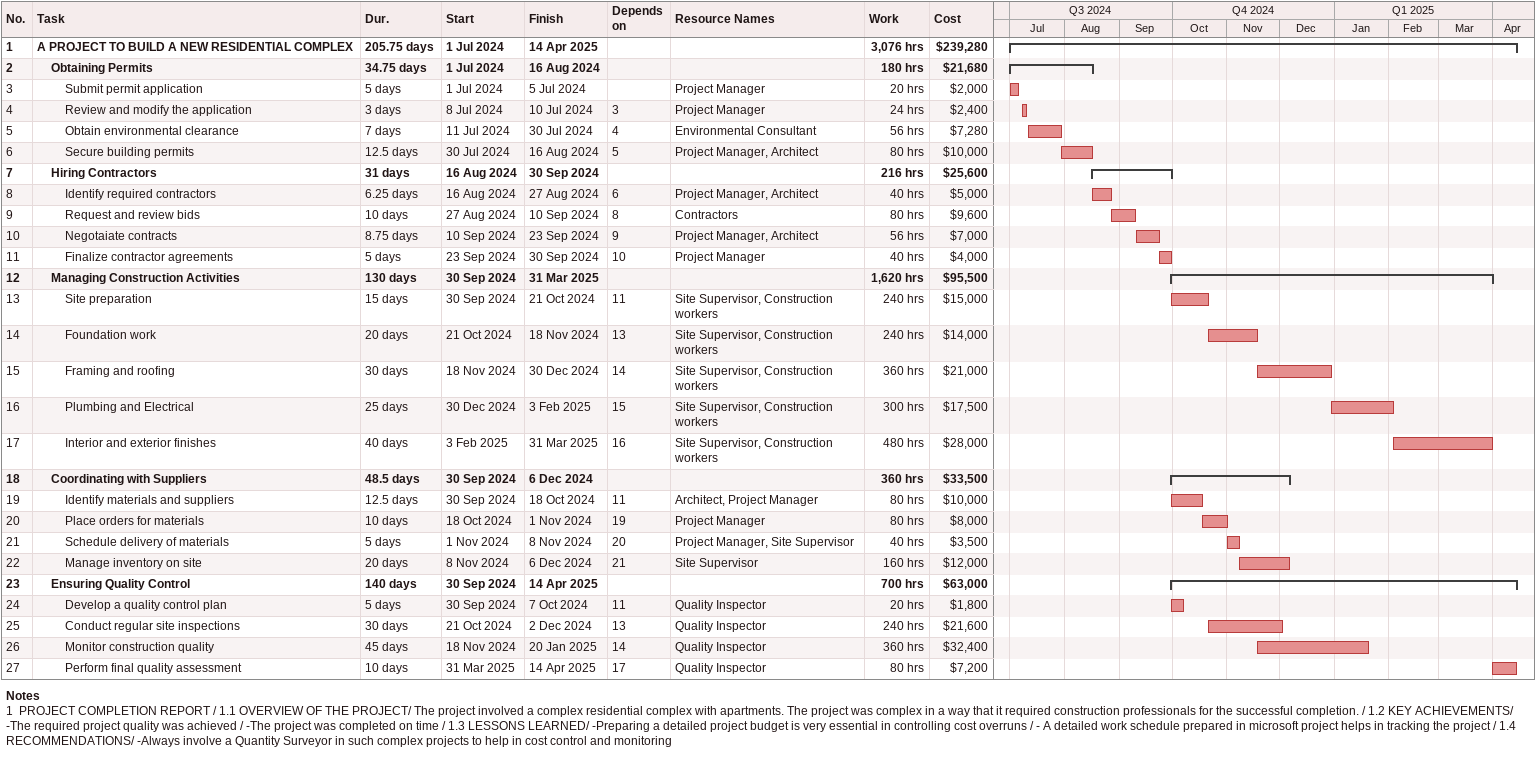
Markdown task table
| ID | Level | Task | Duration | Start | Finish | Predecessors | Resources | Work (h) | Cost ($) |
|---|---|---|---|---|---|---|---|---|---|
| 1 | 1 | **A PROJECT TO BUILD A NEW RESIDENTIAL COMPLEX** | 205.75d | 2024-07-01 | 2025-04-14 |  |  | 3076 | 239280 |
| 2 | 2 | **Obtaining Permits** | 34.75d | 2024-07-01 | 2024-08-16 |  |  | 180 | 21680 |
| 3 | 3 | Submit permit application | 5d | 2024-07-01 | 2024-07-05 |  | Project Manager | 20 | 2000 |
| 4 | 3 | Review and modify the application | 3d | 2024-07-08 | 2024-07-10 | 3 | Project Manager | 24 | 2400 |
| 5 | 3 | Obtain environmental clearance | 7d | 2024-07-11 | 2024-07-30 | 4 | Environmental Consultant | 56 | 7280 |
| 6 | 3 | Secure building permits | 12.5d | 2024-07-30 | 2024-08-16 | 5 | Project Manager, Architect | 80 | 10000 |
| 7 | 2 | **Hiring Contractors** | 31d | 2024-08-16 | 2024-09-30 |  |  | 216 | 25600 |
| 8 | 3 | Identify required contractors | 6.25d | 2024-08-16 | 2024-08-27 | 6 | Project Manager, Architect | 40 | 5000 |
| 9 | 3 | Request and review bids | 10d | 2024-08-27 | 2024-09-10 | 8 | Contractors | 80 | 9600 |
| 10 | 3 | Negotaiate contracts | 8.75d | 2024-09-10 | 2024-09-23 | 9 | Project Manager, Architect | 56 | 7000 |
| 11 | 3 | Finalize contractor agreements | 5d | 2024-09-23 | 2024-09-30 | 10 | Project Manager | 40 | 4000 |
| 12 | 2 | **Managing Construction Activities** | 130d | 2024-09-30 | 2025-03-31 |  |  | 1620 | 95500 |
| 13 | 3 | Site preparation | 15d | 2024-09-30 | 2024-10-21 | 11 | Site Supervisor, Construction workers | 240 | 15000 |
| 14 | 3 | Foundation work | 20d | 2024-10-21 | 2024-11-18 | 13 | Site Supervisor, Construction workers | 240 | 14000 |
| 15 | 3 | Framing and roofing | 30d | 2024-11-18 | 2024-12-30 | 14 | Site Supervisor, Construction workers | 360 | 21000 |
| 16 | 3 | Plumbing and Electrical | 25d | 2024-12-30 | 2025-02-03 | 15 | Site Supervisor, Construction workers | 300 | 17500 |
| 17 | 3 | Interior and exterior finishes | 40d | 2025-02-03 | 2025-03-31 | 16 | Site Supervisor, Construction workers | 480 | 28000 |
| 18 | 2 | **Coordinating with Suppliers** | 48.5d | 2024-09-30 | 2024-12-06 |  |  | 360 | 33500 |
| 19 | 3 | Identify materials and suppliers | 12.5d | 2024-09-30 | 2024-10-18 | 11 | Architect, Project Manager | 80 | 10000 |
| 20 | 3 | Place orders for materials | 10d | 2024-10-18 | 2024-11-01 | 19 | Project Manager | 80 | 8000 |
| 21 | 3 | Schedule delivery of materials | 5d | 2024-11-01 | 2024-11-08 | 20 | Project Manager, Site Supervisor | 40 | 3500 |
| 22 | 3 | Manage inventory on site | 20d | 2024-11-08 | 2024-12-06 | 21 | Site Supervisor | 160 | 12000 |
| 23 | 2 | **Ensuring Quality Control** | 140d | 2024-09-30 | 2025-04-14 |  |  | 700 | 63000 |
| 24 | 3 | Develop a quality control plan | 5d | 2024-09-30 | 2024-10-07 | 11 | Quality Inspector | 20 | 1800 |
| 25 | 3 | Conduct regular site inspections | 30d | 2024-10-21 | 2024-12-02 | 13 | Quality Inspector | 240 | 21600 |
| 26 | 3 | Monitor construction quality | 45d | 2024-11-18 | 2025-01-20 | 14 | Quality Inspector | 360 | 32400 |
| 27 | 3 | Perform final quality assessment | 10d | 2025-03-31 | 2025-04-14 | 17 | Quality Inspector | 80 | 7200 |

Notes
- 1: PROJECT COMPLETION REPORT / 1.1 OVERVIEW OF THE PROJECT/ The project involved a complex residential complex with apartments. The project was complex in a way that it required construction professionals for the successful completion. / 1.2 KEY ACHIEVEMENTS/ -The required project quality was achieved / -The project was completed on time / 1.3 LESSONS LEARNED/ -Preparing a detailed project budget is very essential in controlling cost overruns / - A detailed work schedule prepared in microsoft project helps in tracking the project / 1.4 RECOMMENDATIONS/ -Always involve a Quantity Surveyor in such complex projects to help in cost control and monitoring
